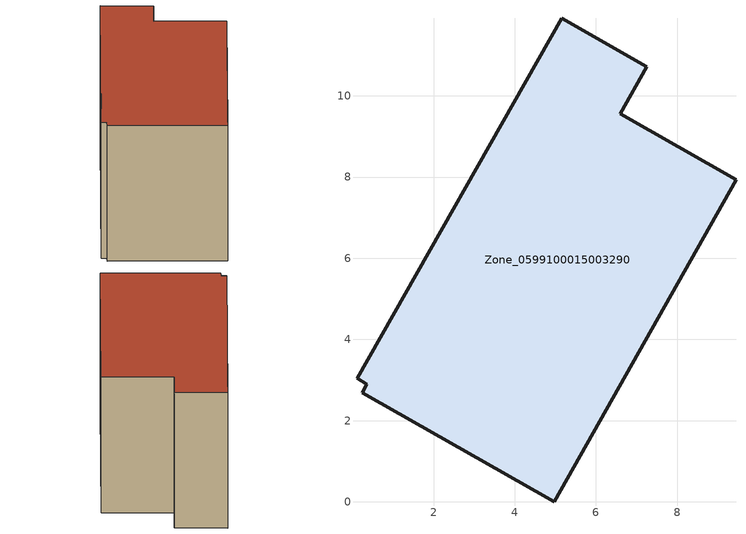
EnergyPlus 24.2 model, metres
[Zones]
Zone_0599100015003290
 floor ground (C_G): 0.13,3.04 5.16,11.91 7.26,10.71 6.6,9.56 9.45,7.94 4.97,0 0.24,2.68 0.35,2.9 z1.77
 wall outside (C_F): 6.6,9.56 7.26,10.71 5.16,11.91 0.13,3.04 0.35,2.9 0.24,2.68 4.97,0 9.45,7.94 6.6,9.56 z1.77:8.92
 roof outside (C_R): 0.13,3.04 0.35,2.9 0.24,2.68 4.97,0 9.45,7.94 6.6,9.56 7.26,10.71 5.16,11.91 z8.92
[BUILDING]
Pand.0599100015003290: North Axis=0; Terrain=City; Loads Convergence Tolerance Value=0.04; Temperature Convergence Tolerance Value=0.4; Solar Distribution=FullExterior; Maximum Number of Warmup Days=25; Minimum Number of Warmup Days=1
[Site:Location]
Rotterdam.The.Hague.AP_ZH_NLD Design_Conditions: Latitude=51.96; Longitude=4.45; Time Zone=1; Elevation=-4.5
[SITE:GROUNDTEMPERATURE:BUILDINGSURFACE]
18, 18, 18, 18, 18, 18, 18, 18, 18, 18, 18, 18
[MATERIAL] Thermal Absorptance=0.9; Solar Absorptance=0.7; Visible Absorptance=0.7
Name | Roughness | Thickness | Conductivity | Density | Specific Heat
G.TI.1975-1991 | MediumSmooth | 0.15 | 0.288461 | 540 | 1210
F.TI.1975-1991 | Rough | 0.3 | 0.230769 | 1920 | 840
R.TI.1975-1991 | MediumRough | 0.2 | 0.153846 | 1500 | 1000
[CONSTRUCTION]
C_G: G.TI.1975-1991
C_F: F.TI.1975-1991
C_R: R.TI.1975-1991
[ZONE]
Zone_0599100015003290: Type=1; Multiplier=1; Ceiling Height=Autocalculate; Volume=Autocalculate; Floor Area=autocalculate; Part of Total Floor Area=Yes
[ZONEINFILTRATION:DESIGNFLOWRATE]
Infil_Zone_0599100015003290: Zone or ZoneList or Space or SpaceList=Zone_0599100015003290; Schedule=AlwaysOn; Design Flow Rate Calculation Method=Flow/Area; Flow Rate per Floor Area=0.003; Constant Term Coefficient=1; Temperature Term Coefficient=0; Velocity Term Coefficient=0; Velocity Squared Term Coefficient=0
[HVACTEMPLATE:ZONE:IDEALLOADSAIRSYSTEM]
Zone_0599100015003290: Maximum Heating Supply Air Temperature=50; Minimum Cooling Supply Air Temperature=13; Maximum Heating Supply Air Humidity Ratio=0.0156; Minimum Cooling Supply Air Humidity Ratio=0.0077; Heating Limit=NoLimit; Cooling Limit=NoLimit; Dehumidification Control Type=ConstantSensibleHeatRatio; Cooling Sensible Heat Ratio=0.7; Dehumidification Setpoint=60; Humidification Control Type=None; Humidification Setpoint=30; Outdoor Air Method=None; Outdoor Air Flow Rate per Person=0.00944; Outdoor Air Flow Rate per Zone Floor Area=0; Outdoor Air Flow Rate per Zone=0; Demand Controlled Ventilation Type=None; Outdoor Air Economizer Type=NoEconomizer; Heat Recovery Type=None; Sensible Heat Recovery Effectiveness=0.7; Latent Heat Recovery Effectiveness=0.65
[ZONECONTROL:THERMOSTAT]
ThermostatControl_Zone_0599100015003290: Zone or ZoneList=Zone_0599100015003290; Control Type Schedule=DualSetpointControlType; Control 1=Thermostat_Zone_0599100015003290; Temperature Difference Between Cutout And Setpoint=0
[THERMOSTATSETPOINT:DUALSETPOINT]
Thermostat_Zone_0599100015003290: Heating Setpoint Temperature Schedule=HeatingSetpoint_Zone_0599100015003290; Cooling Setpoint Temperature Schedule=CoolingSetpoint_Zone_0599100015003290
[SCHEDULE:COMPACT]
HeatingSetpoint_Zone_0599100015003290: Through: 12/31, For: AllDays, Until: 24:00, 21
CoolingSetpoint_Zone_0599100015003290: Through: 12/31, For: AllDays, Until: 24:00, 24
DualSetpointControlType: Through: 12/31, For: AllDays, Until: 24:00, 4
AlwaysOn: Through: 12/31, For: AllDays, Until: 24:00, 1
